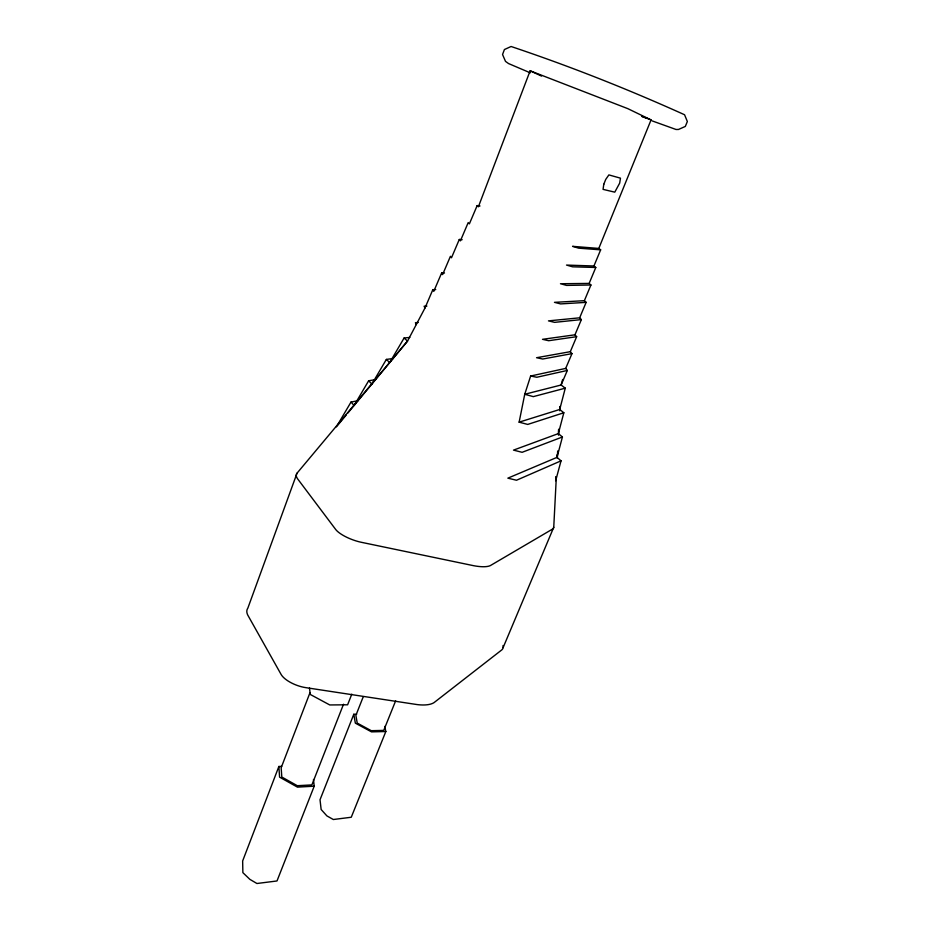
<?xml version="1.0" encoding="UTF-8"?>
<svg xmlns="http://www.w3.org/2000/svg" width="930" height="930" viewBox="0 0 930 930"><rect width="100%" height="100%" fill="white"/><g stroke="black" fill="none" stroke-linecap="round" stroke-linejoin="round"><path stroke-width="1.4" d="M503.142 647.559L553.745 527.264L556.349 476.765M557.314 458.13L557.686 450.957M558.512 435.194L558.802 429.451M559.779 410.816L560 406.515M555.896 476.625L555.663 480.752L561.034 460.838L557 457.362L557.163 454.561M558.43 432.183L558.593 429.346M559.883 406.608L559.721 409.491L563.836 412.757L558.349 433.601L513.5 450.12L522.125 452.305L562.429 436.984L558.349 433.601M563.836 412.757L527.717 424.429L519.126 422.162L524.741 394.262L530.635 376.022L565.696 368.408L571.973 353.632L570.311 351.68L536.564 357.713L542.725 359.026L571.973 353.632M565.277 388.17L533.297 396.633L524.741 394.262L561.115 385.008L565.277 388.17L559.721 409.491L519.126 422.162M562.429 436.984L557 457.362L507.861 478.16L516.51 480.24L561.034 460.838M562.65 379.475L561.115 385.008L567.323 370.454L565.696 368.408M435.728 289.602L432.834 289.66L424.987 308.016L407.549 341.066L297.03 473.184L247.822 608.197A36.712 13.927 19.9 0 0 247.729 615.021L281.081 674.39A20.483 8.405 20.4 0 0 305.714 687.63L417.047 704.568A37.584 14.682 22.2 0 0 434.019 702.627L501.956 649.768A33.05 11.3 22.8 0 0 503.037 645.525M570.311 351.68L576.658 336.683L548.654 340.717L542.504 339.322L574.961 334.812L581.378 319.595L554.606 322.35L548.468 320.873L579.657 317.816L586.144 302.366L560.581 303.912L554.466 302.343L584.377 300.681L590.934 284.999L566.579 285.405L560.476 283.743L589.143 283.406L595.781 267.491L572.601 266.817L566.51 265.073L593.945 265.98L600.652 249.845L578.646 248.171L572.566 246.334L598.792 248.426L651.058 119.912L627.855 108.671L530.135 70.808L478.38 206.809L477.16 205.588L469.371 223.886L468.209 222.572L460.408 240.882L459.292 239.463L451.48 257.796L450.434 256.285L442.61 274.617L441.611 273.013L444.494 273.036M281.651 766.367L278.872 766.483L242.649 860.948L242.87 872.642L249.868 879.362L256.936 883.5L277.001 880.966L314.212 786.199L313.48 779.503M309.981 692.699L281.162 767.762L281.802 777.027L297.298 785.699L311.887 784.908L343.519 704.231M351.796 694.152L347.611 704.801L329.755 704.952L310.26 694.454L309.504 687.991M356.655 714.24L353.795 714.275L320.025 799.754L321.141 809.484L326.895 815.901L333.324 819.516L351.261 817.249L385.834 731.515L384.753 726.423M363.293 696.64L355.876 715.391L357.236 723.11L371.279 730.689L383.741 730.387L395.645 700.825M441.611 273.013L433.775 291.357L432.834 289.66M375.72 379.591L368.652 380.777L354.132 405.492L351.005 402.074L336.416 426.858L346.158 415.117M393.344 358.469L386.357 359.422L371.895 384.078L368.652 380.777M409.839 337.416L404.097 338.009L389.693 362.595L386.357 359.422M347.925 412.978L407.549 341.066L404.097 338.009M567.323 370.454L536.819 377.255L530.635 376.022M351.005 402.074L357.98 400.702M418.221 322.478L415.408 322.698L416.245 324.582M314.212 786.199L297.426 787.129L279.581 777.143L278.872 766.483M426.893 306.075L424.103 306.214L424.987 308.016M385.834 731.515L371.5 731.875L355.341 723.145L353.795 714.275M459.292 239.463L462.164 239.684M477.16 205.588L480.008 205.995M652.139 120.888L676.017 129.479L678.481 129.468L685.317 126.434L687.351 121.528L684.561 114.75C627.924 89.187 569.997 66.251 511.082 46.5L504.409 49.534L502.549 54.51L505.502 61.38L508.559 63.566L530.298 72.842M641.816 116.355L651.058 119.912M641.688 116.297L647.082 118.389M530.135 70.808L541.539 76.086M598.792 248.426L600.652 249.845M593.945 265.98L595.781 267.491M589.143 283.406L590.934 284.999M584.377 300.681L586.144 302.366M579.657 317.816L581.378 319.595M574.961 334.812L576.658 336.683M297.03 473.184A37.735 10.73 20.3 0 0 297.484 478.671L335.66 529.437A21.099 6.51 20.7 0 0 361.34 542.295L473.649 565.696A38.665 11.334 22 0 0 490.331 565.603L552.792 528.938A33.875 8.661 22.4 0 0 553.745 527.264M603.791 184.256L603.058 189.371L614.777 192.161L619.682 183.129L620.461 178.153L608.883 174.91L605.732 179.42L603.791 184.256"/></g></svg>
